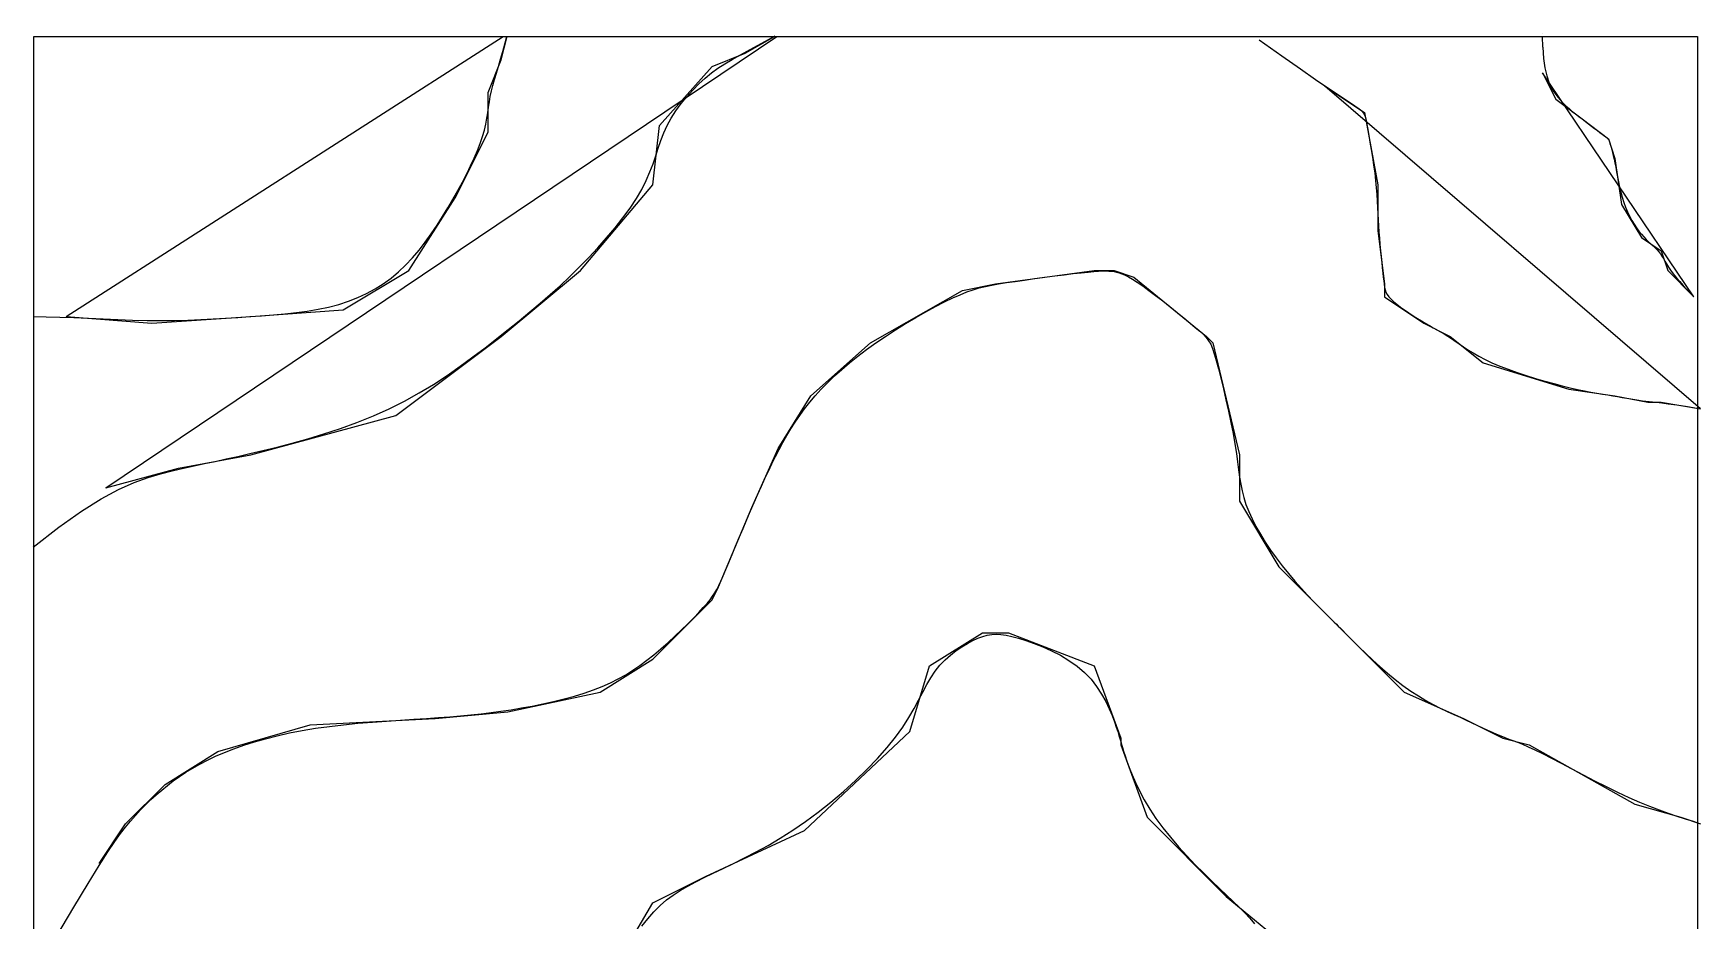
# Model space of a CAD drawing. Header units: metres. Extents: x -220 to 294, y -29 to 18.
# Drawn here: x 253.246 to 254.248, y 12.068 to 12.601 of the extents above; entities that cross this region are included whole.
import ezdxf

# ---------------------------------------------------------------- set-up
doc = ezdxf.new("R2010")
doc.units = ezdxf.units.M
doc.header["$MEASUREMENT"] = 0
doc.layers.add('Standart', color=7, linetype='Continuous')

msp = doc.modelspace()

# ---------------------------------------------------------------- linework, layer by layer
at = {"layer": 'Standart', "color": 178, "linetype": 'Continuous', "lineweight": -3}
for points in [[(253.2458, 12.5992), (254.2458, 12.5992)], [(253.2458, 11.5992), (253.2458, 12.5992)], [(254.2458, 12.5992), (254.2458, 11.5992)]]:
    msp.add_lwpolyline(points, dxfattribs=at)
at = {"layer": 'Standart', "color": 26, "linetype": 'Continuous', "lineweight": -3}
for points in [[(253.2653, 12.4308), (253.5279, 12.5992)], [(253.2891, 12.3279), (253.6924, 12.5992)], [(253.5268, 12.5852), (253.5303, 12.5992)], [(253.5292, 12.5954), (253.5302, 12.5992)], [(253.6733, 12.5892), (253.6909, 12.5992)], [(253.6833, 12.5951), (253.6914, 12.5996)], [(253.9822, 12.5971), (253.9958, 12.5876)], [(253.9822, 12.5971), (253.9822, 12.5971)], [(254.1525, 12.601), (254.1525, 12.601)], [(254.1527, 12.5928), (254.1526, 12.5992)], [(253.5264, 12.5855), (253.5278, 12.5902)], [(253.5278, 12.5902), (253.5292, 12.5954)], [(253.6535, 12.5812), (253.6733, 12.5892)], [(253.6655, 12.5854), (253.6705, 12.5882)], [(253.6705, 12.5882), (253.6764, 12.5914)], [(253.6764, 12.5914), (253.6833, 12.5951)], [(253.9958, 12.5876), (254.0071, 12.5798)], [(254.1527, 12.5928), (254.1532, 12.586)], [(254.1532, 12.586), (254.154, 12.5803)], [(253.5188, 12.5654), (253.5268, 12.5852)], [(253.5226, 12.5733), (253.5238, 12.5771)], [(253.5238, 12.5771), (253.525, 12.5811)], [(253.525, 12.5811), (253.5264, 12.5855)], [(253.6218, 12.5456), (253.6535, 12.5812)], [(253.6493, 12.5741), (253.6532, 12.5773)], [(253.6532, 12.5773), (253.657, 12.5801)], [(253.657, 12.5801), (253.6611, 12.5827)], [(253.6611, 12.5827), (253.6655, 12.5854)], [(254.0071, 12.5798), (254.0162, 12.5734)], [(254.2436, 12.4427), (254.1525, 12.5773)], [(254.1525, 12.5773), (254.1605, 12.5615)], [(254.154, 12.5803), (254.1551, 12.5756)], [(253.5201, 12.5631), (253.5208, 12.5664)], [(253.5208, 12.5664), (253.5216, 12.5698)], [(253.5216, 12.5698), (253.5226, 12.5733)], [(253.6382, 12.5629), (253.6418, 12.5669)], [(253.6418, 12.5669), (253.6455, 12.5707)], [(253.6455, 12.5707), (253.6493, 12.5741)], [(254.0162, 12.5734), (254.0236, 12.5684)], [(254.2476, 12.3754), (254.0218, 12.5694)], [(254.0218, 12.5694), (254.0456, 12.5535)], [(254.0236, 12.5684), (254.0293, 12.5645)], [(254.1551, 12.5756), (254.1564, 12.5717)], [(254.1564, 12.5717), (254.1578, 12.5685)], [(254.1578, 12.5685), (254.1594, 12.5658)], [(253.5187, 12.5533), (253.5191, 12.5566)], [(253.5188, 12.5417), (253.5188, 12.5654)], [(253.5191, 12.5566), (253.5196, 12.5599)], [(253.5196, 12.5599), (253.5201, 12.5631)], [(253.6317, 12.5545), (253.6348, 12.5588)], [(253.6348, 12.5588), (253.6382, 12.5629)], [(254.0293, 12.5645), (254.0338, 12.5615)], [(254.0338, 12.5615), (254.0371, 12.5592)], [(254.0371, 12.5592), (254.0397, 12.5575)], [(254.0397, 12.5575), (254.0416, 12.5562)], [(254.0416, 12.5562), (254.0431, 12.5551)], [(254.1594, 12.5658), (254.1611, 12.5634)], [(254.1605, 12.5615), (254.1763, 12.5496)], [(254.1611, 12.5634), (254.1629, 12.5613)], [(254.1629, 12.5613), (254.1647, 12.5593)], [(254.1647, 12.5593), (254.1666, 12.5575)], [(254.1666, 12.5575), (254.1685, 12.5558)], [(253.5166, 12.5429), (253.5175, 12.5465)], [(253.5175, 12.5465), (253.5181, 12.55)], [(253.5181, 12.55), (253.5187, 12.5533)], [(253.6264, 12.5456), (253.6289, 12.5501)], [(253.6289, 12.5501), (253.6317, 12.5545)], [(254.0431, 12.5551), (254.0442, 12.5541)], [(254.0442, 12.5541), (254.045, 12.5531)], [(254.045, 12.5531), (254.0456, 12.552)], [(254.0456, 12.5535), (254.0535, 12.51)], [(254.0456, 12.5535), (254.0456, 12.5535)], [(254.0456, 12.552), (254.0461, 12.5505)], [(254.0461, 12.5505), (254.0465, 12.5487)], [(254.0465, 12.5487), (254.0469, 12.5463)], [(254.0469, 12.5463), (254.0475, 12.5432)], [(254.1685, 12.5558), (254.1704, 12.5541)], [(254.1704, 12.5541), (254.1724, 12.5526)], [(254.1724, 12.5526), (254.1743, 12.5511)], [(254.1743, 12.5511), (254.1763, 12.5496)], [(254.1763, 12.5496), (254.1783, 12.5481)], [(254.1763, 12.5496), (254.1922, 12.5377)], [(254.1783, 12.5481), (254.1802, 12.5466)], [(254.1802, 12.5466), (254.1821, 12.5452)], [(253.499, 12.5021), (253.5188, 12.5417)], [(253.5141, 12.5349), (253.5155, 12.539)], [(253.5155, 12.539), (253.5166, 12.5429)], [(253.6178, 12.51), (253.6218, 12.5456)], [(253.6211, 12.5321), (253.6227, 12.5367)], [(253.6227, 12.5367), (253.6244, 12.5412)], [(253.6244, 12.5412), (253.6264, 12.5456)], [(254.0475, 12.5432), (254.0481, 12.5396)], [(254.0481, 12.5396), (254.0488, 12.5356)], [(254.1821, 12.5452), (254.1839, 12.5439)], [(254.1839, 12.5439), (254.1856, 12.5426)], [(254.1856, 12.5426), (254.1871, 12.5415)], [(254.1871, 12.5415), (254.1884, 12.5405)], [(254.1884, 12.5405), (254.1895, 12.5397)], [(254.1895, 12.5397), (254.1904, 12.539)], [(254.1904, 12.539), (254.191, 12.5385)], [(254.191, 12.5385), (254.1915, 12.5381)], [(254.1915, 12.5381), (254.1919, 12.5377)], [(254.1919, 12.5377), (254.1922, 12.5373)], [(254.1922, 12.5377), (254.1961, 12.5258)], [(254.1922, 12.5377), (254.1922, 12.5377)], [(254.1922, 12.5373), (254.1924, 12.5369)], [(254.1924, 12.5369), (254.1926, 12.5364)], [(254.1926, 12.5364), (254.1928, 12.5357)], [(253.5083, 12.5215), (253.5105, 12.5261)], [(253.5105, 12.5261), (253.5125, 12.5306)], [(253.5125, 12.5306), (253.5141, 12.5349)], [(253.618, 12.5227), (253.6196, 12.5275)], [(253.6196, 12.5275), (253.6211, 12.5321)], [(254.0488, 12.5356), (254.0496, 12.5312)], [(254.0496, 12.5312), (254.0503, 12.5266)], [(254.0503, 12.5266), (254.051, 12.5219)], [(254.1928, 12.5357), (254.1931, 12.5349)], [(254.1931, 12.5349), (254.1934, 12.5339)], [(254.1934, 12.5339), (254.1938, 12.5326)], [(254.1938, 12.5326), (254.1942, 12.5312)], [(254.1942, 12.5312), (254.1947, 12.5295)], [(254.1947, 12.5295), (254.1951, 12.5277)], [(254.1951, 12.5277), (254.1956, 12.5255)], [(253.5034, 12.5116), (253.506, 12.5166)], [(253.506, 12.5166), (253.5083, 12.5215)], [(253.6139, 12.5127), (253.6161, 12.5178)], [(253.6161, 12.5178), (253.618, 12.5227)], [(254.051, 12.5219), (254.0517, 12.5172)], [(254.0517, 12.5172), (254.0522, 12.5126)], [(254.1956, 12.5255), (254.1961, 12.5232)], [(254.1961, 12.5258), (254.2001, 12.4981)], [(254.1961, 12.5232), (254.1966, 12.5206)], [(254.1966, 12.5206), (254.1971, 12.5178)], [(254.1971, 12.5178), (254.1977, 12.5149)], [(253.4977, 12.5014), (253.5006, 12.5066)], [(253.5006, 12.5066), (253.5034, 12.5116)], [(253.5743, 12.4585), (253.6178, 12.51)], [(253.608, 12.5018), (253.6112, 12.5073)], [(253.6112, 12.5073), (253.6139, 12.5127)], [(254.0522, 12.5126), (254.0526, 12.5083)], [(254.0526, 12.5083), (254.053, 12.5042)], [(254.0535, 12.51), (254.0535, 12.4823)], [(254.1977, 12.5149), (254.1983, 12.5118)], [(254.1983, 12.5118), (254.1989, 12.5087)], [(254.1989, 12.5087), (254.1996, 12.5056)], [(253.4713, 12.4585), (253.499, 12.5021)], [(253.4915, 12.491), (253.4947, 12.4962)], [(253.4947, 12.4962), (253.4977, 12.5014)], [(253.5999, 12.4901), (253.6042, 12.496)], [(253.6042, 12.496), (253.608, 12.5018)], [(254.053, 12.5042), (254.0532, 12.5002)], [(254.0532, 12.5002), (254.0534, 12.4964)], [(254.0534, 12.4964), (254.0536, 12.4926)], [(254.1996, 12.5056), (254.2005, 12.5025)], [(254.2001, 12.4981), (254.212, 12.4783)], [(254.2005, 12.5025), (254.2014, 12.4994)], [(254.2014, 12.4994), (254.2024, 12.4965)], [(254.2024, 12.4965), (254.2036, 12.4938)], [(253.4882, 12.4858), (253.4915, 12.491)], [(253.5952, 12.4842), (253.5999, 12.4901)], [(254.0536, 12.4926), (254.0538, 12.489)], [(254.0538, 12.489), (254.054, 12.4853)], [(254.2036, 12.4938), (254.2048, 12.4911)], [(254.2048, 12.4911), (254.2062, 12.4886)], [(254.2062, 12.4886), (254.2076, 12.4863)], [(254.2076, 12.4863), (254.209, 12.4841)], [(253.4811, 12.4756), (253.4847, 12.4806)], [(253.4847, 12.4806), (253.4882, 12.4858)], [(253.5848, 12.4722), (253.5901, 12.4782)], [(253.5901, 12.4782), (253.5952, 12.4842)], [(254.0535, 12.4823), (254.0575, 12.4506)], [(254.054, 12.4853), (254.0542, 12.4816)], [(254.0542, 12.4816), (254.0545, 12.4779)], [(254.0545, 12.4779), (254.0548, 12.4741)], [(254.209, 12.4841), (254.2105, 12.4821)], [(254.2105, 12.4821), (254.212, 12.4803)], [(254.212, 12.4803), (254.2134, 12.4787)], [(254.212, 12.4783), (254.2238, 12.4704)], [(254.2134, 12.4787), (254.2149, 12.4772)], [(254.2149, 12.4772), (254.2163, 12.4758)], [(254.2163, 12.4758), (254.2177, 12.4745)], [(253.4693, 12.4618), (253.4734, 12.4662)], [(253.4734, 12.4662), (253.4774, 12.4708)], [(253.4774, 12.4708), (253.4811, 12.4756)], [(253.5736, 12.4605), (253.5793, 12.4663)], [(253.5793, 12.4663), (253.5848, 12.4722)], [(254.0548, 12.4741), (254.0551, 12.4704)], [(254.0551, 12.4704), (254.0555, 12.4669)], [(254.0555, 12.4669), (254.0559, 12.4634)], [(254.2177, 12.4745), (254.2191, 12.4733)], [(254.2191, 12.4733), (254.2203, 12.4721)], [(254.2203, 12.4721), (254.2215, 12.471)], [(254.2215, 12.471), (254.2225, 12.4697)], [(254.2225, 12.4697), (254.2235, 12.4685)], [(254.2235, 12.4685), (254.2243, 12.4671)], [(254.2238, 12.4704), (254.2278, 12.4585)], [(254.2243, 12.4671), (254.2252, 12.4657)], [(253.4317, 12.4348), (253.4713, 12.4585)], [(253.4605, 12.454), (253.465, 12.4578)], [(253.465, 12.4578), (253.4693, 12.4618)], [(253.5268, 12.4189), (253.5743, 12.4585)], [(253.5679, 12.4549), (253.5736, 12.4605)], [(253.8238, 12.4506), (253.8832, 12.4585)], [(253.8594, 12.4553), (253.8651, 12.456)], [(253.8651, 12.456), (253.8705, 12.4567)], [(253.8705, 12.4567), (253.8753, 12.4572)], [(253.8753, 12.4572), (253.8794, 12.4576)], [(253.8794, 12.4576), (253.8828, 12.458)], [(253.8828, 12.458), (253.8857, 12.4582)], [(253.8832, 12.4585), (253.8951, 12.4585)], [(253.8857, 12.4582), (253.8882, 12.4583)], [(253.8882, 12.4583), (253.8902, 12.4583)], [(253.8902, 12.4583), (253.892, 12.4582)], [(253.892, 12.4582), (253.8936, 12.4581)], [(253.8936, 12.4581), (253.8951, 12.4579)], [(253.8951, 12.4585), (253.907, 12.4546)], [(253.8951, 12.4579), (253.8966, 12.4576)], [(253.8966, 12.4576), (253.8982, 12.4572)], [(253.8982, 12.4572), (253.8998, 12.4566)], [(253.8998, 12.4566), (253.9017, 12.4558)], [(253.9017, 12.4558), (253.9038, 12.4547)], [(254.0559, 12.4634), (254.0562, 12.4602)], [(254.0562, 12.4602), (254.0566, 12.4572)], [(254.0566, 12.4572), (254.0568, 12.4546)], [(254.2252, 12.4657), (254.2261, 12.4641)], [(254.2261, 12.4641), (254.2271, 12.4625)], [(254.2271, 12.4625), (254.2282, 12.4606)], [(254.2278, 12.4585), (254.2436, 12.4427)], [(254.2282, 12.4606), (254.2295, 12.4587)], [(254.2295, 12.4587), (254.2311, 12.4565)], [(254.2311, 12.4565), (254.233, 12.4542)], [(253.4458, 12.4447), (253.4509, 12.4475)], [(253.4509, 12.4475), (253.4558, 12.4506)], [(253.4558, 12.4506), (253.4605, 12.454)], [(253.5562, 12.4441), (253.5621, 12.4494)], [(253.5621, 12.4494), (253.5679, 12.4549)], [(253.7486, 12.415), (253.804, 12.4466)], [(253.8025, 12.444), (253.8066, 12.4457)], [(253.804, 12.4466), (253.8238, 12.4506)], [(253.8066, 12.4457), (253.8103, 12.447)], [(253.8103, 12.447), (253.814, 12.4481)], [(253.814, 12.4481), (253.8177, 12.449)], [(253.8177, 12.449), (253.8216, 12.4498)], [(253.8216, 12.4498), (253.8257, 12.4505)], [(253.8257, 12.4505), (253.8304, 12.4513)], [(253.8304, 12.4513), (253.8356, 12.452)], [(253.8356, 12.452), (253.8413, 12.4528)], [(253.8413, 12.4528), (253.8473, 12.4537)], [(253.8473, 12.4537), (253.8533, 12.4545)], [(253.8533, 12.4545), (253.8594, 12.4553)], [(253.9038, 12.4547), (253.9062, 12.4533)], [(253.9062, 12.4533), (253.909, 12.4515)], [(253.907, 12.4546), (253.9506, 12.4189)], [(253.909, 12.4515), (253.9123, 12.4493)], [(253.9123, 12.4493), (253.916, 12.4466)], [(253.916, 12.4466), (253.92, 12.4435)], [(254.0568, 12.4546), (254.0571, 12.4523)], [(254.0571, 12.4523), (254.0573, 12.4503)], [(254.0573, 12.4503), (254.0575, 12.4485)], [(254.0575, 12.4506), (254.0575, 12.4427)], [(254.0575, 12.4485), (254.0579, 12.447)], [(254.0579, 12.447), (254.0584, 12.4455)], [(254.233, 12.4542), (254.235, 12.4519)], [(254.235, 12.4519), (254.2371, 12.4496)], [(254.2371, 12.4496), (254.2391, 12.4474)], [(254.2391, 12.4474), (254.2409, 12.4455)], [(253.4167, 12.4352), (253.423, 12.4365)], [(253.423, 12.4365), (253.4291, 12.4381)], [(253.4291, 12.4381), (253.4349, 12.44)], [(253.4349, 12.44), (253.4405, 12.4422)], [(253.4405, 12.4422), (253.4458, 12.4447)], [(253.5439, 12.4336), (253.5501, 12.4388)], [(253.5501, 12.4388), (253.5562, 12.4441)], [(253.7819, 12.4336), (253.7877, 12.4368)], [(253.7877, 12.4368), (253.7931, 12.4396)], [(253.7931, 12.4396), (253.7981, 12.442)], [(253.7981, 12.442), (253.8025, 12.444)], [(253.92, 12.4435), (253.9243, 12.4402)], [(253.9243, 12.4402), (253.9286, 12.4368)], [(253.9286, 12.4368), (253.9329, 12.4333)], [(254.0575, 12.4427), (254.0813, 12.4269)], [(254.0584, 12.4455), (254.0592, 12.4442)], [(254.0592, 12.4442), (254.0601, 12.4428)], [(254.0601, 12.4428), (254.0615, 12.4414)], [(254.0615, 12.4414), (254.0631, 12.4398)], [(254.0631, 12.4398), (254.0651, 12.4382)], [(254.0651, 12.4382), (254.0673, 12.4365)], [(254.0673, 12.4365), (254.0697, 12.4348)], [(254.2409, 12.4455), (254.2423, 12.444)], [(254.2423, 12.444), (254.2433, 12.443)], [(254.2433, 12.443), (254.2436, 12.4427)], [(254.2436, 12.4427), (254.2436, 12.4427)], [(253.2455, 12.4308), (253.2532, 12.4307)], [(253.2455, 12.4308), (253.2455, 12.4308)], [(253.2532, 12.4307), (253.2614, 12.4305)], [(253.2614, 12.4305), (253.2699, 12.4302)], [(253.2653, 12.4308), (253.3168, 12.4269)], [(253.2699, 12.4302), (253.2786, 12.4298)], [(253.2786, 12.4298), (253.2875, 12.4294)], [(253.2875, 12.4294), (253.2964, 12.429)], [(253.2964, 12.429), (253.3052, 12.4287)], [(253.3052, 12.4287), (253.3139, 12.4285)], [(253.3139, 12.4285), (253.3223, 12.4285)], [(253.3168, 12.4269), (253.3762, 12.4308)], [(253.3223, 12.4285), (253.3304, 12.4285)], [(253.3304, 12.4285), (253.3383, 12.4287)], [(253.3383, 12.4287), (253.3461, 12.429)], [(253.3461, 12.429), (253.3536, 12.4294)], [(253.3536, 12.4294), (253.3611, 12.4298)], [(253.3611, 12.4298), (253.3684, 12.4303)], [(253.3684, 12.4303), (253.3756, 12.4308)], [(253.3756, 12.4308), (253.3827, 12.4313)], [(253.3762, 12.4308), (253.4317, 12.4348)], [(253.3827, 12.4313), (253.3898, 12.4319)], [(253.3898, 12.4319), (253.3967, 12.4325)], [(253.3967, 12.4325), (253.4036, 12.4332)], [(253.4036, 12.4332), (253.4102, 12.4341)], [(253.4102, 12.4341), (253.4167, 12.4352)], [(253.5309, 12.423), (253.5375, 12.4283)], [(253.5375, 12.4283), (253.5439, 12.4336)], [(253.7637, 12.4228), (253.7698, 12.4266)], [(253.7698, 12.4266), (253.776, 12.4302)], [(253.776, 12.4302), (253.7819, 12.4336)], [(253.9329, 12.4333), (253.937, 12.43)], [(253.937, 12.43), (253.9407, 12.4269)], [(253.9407, 12.4269), (253.9439, 12.4242)], [(254.0697, 12.4348), (254.0722, 12.433)], [(254.0722, 12.433), (254.0748, 12.4313)], [(254.0748, 12.4313), (254.0774, 12.4297)], [(254.0774, 12.4297), (254.0799, 12.4282)], [(254.0799, 12.4282), (254.0824, 12.4267)], [(254.0813, 12.4269), (254.0971, 12.4189)], [(254.0824, 12.4267), (254.0847, 12.4254)], [(253.4634, 12.3714), (253.5268, 12.4189)], [(253.5171, 12.4121), (253.5241, 12.4176)], [(253.5241, 12.4176), (253.5309, 12.423)], [(253.7519, 12.415), (253.7577, 12.4189)], [(253.7577, 12.4189), (253.7637, 12.4228)], [(253.9439, 12.4242), (253.9466, 12.422)], [(253.9466, 12.422), (253.9488, 12.42)], [(253.9488, 12.42), (253.9505, 12.4182)], [(253.9505, 12.4182), (253.9519, 12.4163)], [(253.9506, 12.4189), (253.9545, 12.415)], [(253.9519, 12.4163), (253.9532, 12.4142)], [(254.0847, 12.4254), (254.0869, 12.4241)], [(254.0869, 12.4241), (254.0891, 12.4229)], [(254.0891, 12.4229), (254.0912, 12.4217)], [(254.0912, 12.4217), (254.0934, 12.4204)], [(254.0934, 12.4204), (254.0956, 12.419)], [(254.0956, 12.419), (254.0978, 12.4176)], [(254.0971, 12.4189), (254.1169, 12.4031)], [(254.0978, 12.4176), (254.1, 12.4161)], [(254.1, 12.4161), (254.1024, 12.4144)], [(253.5021, 12.401), (253.5097, 12.4066)], [(253.5097, 12.4066), (253.5171, 12.4121)], [(253.7129, 12.3833), (253.7486, 12.415)], [(253.7361, 12.4031), (253.7411, 12.4071)], [(253.7411, 12.4071), (253.7463, 12.411)], [(253.7463, 12.411), (253.7519, 12.415)], [(253.9532, 12.4142), (253.9542, 12.4116)], [(253.9542, 12.4116), (253.9553, 12.4084)], [(253.9545, 12.415), (253.9704, 12.3477)], [(253.9553, 12.4084), (253.9565, 12.4044)], [(254.1024, 12.4144), (254.105, 12.4127)], [(254.105, 12.4127), (254.1077, 12.4109)], [(254.1077, 12.4109), (254.1108, 12.409)], [(254.1108, 12.409), (254.1142, 12.407)], [(254.1142, 12.407), (254.118, 12.4051)], [(253.4942, 12.3955), (253.5021, 12.401)], [(253.7271, 12.3952), (253.7315, 12.3991)], [(253.7315, 12.3991), (253.7361, 12.4031)], [(253.9565, 12.4044), (253.9578, 12.3995)], [(253.9578, 12.3995), (253.9593, 12.3938)], [(254.1169, 12.4031), (254.1684, 12.3873)], [(254.118, 12.4051), (254.1222, 12.4031)], [(254.1222, 12.4031), (254.1269, 12.4011)], [(254.1269, 12.4011), (254.1319, 12.3992)], [(254.1319, 12.3992), (254.1373, 12.3973)], [(254.1373, 12.3973), (254.1428, 12.3954)], [(253.4775, 12.385), (253.486, 12.3901)], [(253.486, 12.3901), (253.4942, 12.3955)], [(253.7155, 12.3833), (253.7191, 12.3873)], [(253.7191, 12.3873), (253.723, 12.3912)], [(253.723, 12.3912), (253.7271, 12.3952)], [(253.9593, 12.3938), (253.9608, 12.3875)], [(253.9608, 12.3875), (253.9623, 12.3808)], [(254.1428, 12.3954), (254.1484, 12.3937)], [(254.1484, 12.3937), (254.1539, 12.3921)], [(254.1539, 12.3921), (254.1593, 12.3906)], [(254.1593, 12.3906), (254.1644, 12.3892)], [(254.1644, 12.3892), (254.1692, 12.3881)], [(254.1684, 12.3873), (254.1961, 12.3833)], [(254.1692, 12.3881), (254.1736, 12.3871)], [(254.1736, 12.3871), (254.1777, 12.3863)], [(254.1777, 12.3863), (254.1816, 12.3855)], [(253.4594, 12.3754), (253.4686, 12.38)], [(253.4686, 12.38), (253.4775, 12.385)], [(253.6931, 12.3516), (253.7129, 12.3833)], [(253.7091, 12.3754), (253.7122, 12.3794)], [(253.7122, 12.3794), (253.7155, 12.3833)], [(253.9623, 12.3808), (253.9639, 12.374)], [(254.1816, 12.3855), (254.1852, 12.3849)], [(254.1852, 12.3849), (254.1886, 12.3843)], [(254.1886, 12.3843), (254.1918, 12.3838)], [(254.1918, 12.3838), (254.1948, 12.3833)], [(254.1948, 12.3833), (254.1977, 12.3828)], [(254.1961, 12.3833), (254.2159, 12.3794)], [(254.1977, 12.3828), (254.2005, 12.3823)], [(254.2005, 12.3823), (254.2032, 12.3819)], [(254.2032, 12.3819), (254.2057, 12.3814)], [(254.2057, 12.3814), (254.2081, 12.381)], [(254.2081, 12.381), (254.2104, 12.3806)], [(254.2104, 12.3806), (254.2126, 12.3803)], [(254.2126, 12.3803), (254.2146, 12.38)], [(254.2146, 12.38), (254.2166, 12.3798)], [(254.2159, 12.3794), (254.2238, 12.3794)], [(254.2166, 12.3798), (254.2186, 12.3796)], [(254.2186, 12.3796), (254.2211, 12.3793)], [(254.2211, 12.3793), (254.2242, 12.3789)], [(254.2238, 12.3794), (254.2476, 12.3754)], [(254.2242, 12.3789), (254.2281, 12.3784)], [(254.2281, 12.3784), (254.2332, 12.3777)], [(254.2332, 12.3777), (254.2396, 12.3767)], [(254.2396, 12.3767), (254.2476, 12.3754)], [(253.3762, 12.3477), (253.4634, 12.3714)], [(253.4301, 12.3636), (253.44, 12.3672)], [(253.44, 12.3672), (253.4499, 12.3711)], [(253.4499, 12.3711), (253.4594, 12.3754)], [(253.7008, 12.3634), (253.7034, 12.3674)], [(253.7034, 12.3674), (253.7062, 12.3714)], [(253.7062, 12.3714), (253.7091, 12.3754)], [(253.9639, 12.374), (253.9653, 12.3671)], [(253.9653, 12.3671), (253.9666, 12.3605)], [(253.401, 12.3548), (253.4105, 12.3574)], [(253.4105, 12.3574), (253.4202, 12.3604)], [(253.4202, 12.3604), (253.4301, 12.3636)], [(253.696, 12.3552), (253.6984, 12.3593)], [(253.6984, 12.3593), (253.7008, 12.3634)], [(253.9666, 12.3605), (253.9677, 12.3543)], [(253.3327, 12.3398), (253.3762, 12.3477)], [(253.3615, 12.3453), (253.3684, 12.3468)], [(253.3684, 12.3468), (253.3757, 12.3485)], [(253.3757, 12.3485), (253.3835, 12.3503)], [(253.3835, 12.3503), (253.392, 12.3524)], [(253.392, 12.3524), (253.401, 12.3548)], [(253.6773, 12.316), (253.6931, 12.3516)], [(253.6894, 12.3424), (253.6916, 12.3467)], [(253.6916, 12.3467), (253.6938, 12.351)], [(253.6938, 12.351), (253.696, 12.3552)], [(253.9677, 12.3543), (253.9686, 12.3486)], [(253.9686, 12.3486), (253.9693, 12.3435)], [(253.9704, 12.3477), (253.9704, 12.32)], [(253.2891, 12.3279), (253.3327, 12.3398)], [(253.3145, 12.3341), (253.322, 12.3364)], [(253.322, 12.3364), (253.329, 12.3381)], [(253.329, 12.3381), (253.3357, 12.3397)], [(253.3357, 12.3397), (253.3421, 12.3411)], [(253.3421, 12.3411), (253.3485, 12.3425)], [(253.3485, 12.3425), (253.3549, 12.3438)], [(253.3549, 12.3438), (253.3615, 12.3453)], [(253.6852, 12.3335), (253.6873, 12.338)], [(253.6873, 12.338), (253.6894, 12.3424)], [(253.9693, 12.3435), (253.9699, 12.3388)], [(253.9699, 12.3388), (253.9705, 12.3344)], [(253.2863, 12.3213), (253.2968, 12.3269)], [(253.2968, 12.3269), (253.3061, 12.3311)], [(253.3061, 12.3311), (253.3145, 12.3341)], [(253.681, 12.3241), (253.6831, 12.3289)], [(253.6831, 12.3289), (253.6852, 12.3335)], [(253.9705, 12.3344), (253.9712, 12.3302)], [(253.9712, 12.3302), (253.972, 12.3262)], [(253.972, 12.3262), (253.973, 12.3221)], [(253.2744, 12.3138), (253.2863, 12.3213)], [(253.6574, 12.2685), (253.6773, 12.316)], [(253.6766, 12.314), (253.6788, 12.3191)], [(253.6788, 12.3191), (253.681, 12.3241)], [(253.9704, 12.32), (253.9941, 12.2804)], [(253.973, 12.3221), (253.9743, 12.318)], [(253.9743, 12.318), (253.976, 12.3137)], [(253.2609, 12.3043), (253.2744, 12.3138)], [(253.6721, 12.3034), (253.6743, 12.3088)], [(253.6743, 12.3088), (253.6766, 12.314)], [(253.976, 12.3137), (253.978, 12.3092)], [(253.978, 12.3092), (253.9803, 12.3047)], [(253.2455, 12.2923), (253.2609, 12.3043)], [(253.6676, 12.2928), (253.6698, 12.2981)], [(253.6698, 12.2981), (253.6721, 12.3034)], [(253.9803, 12.3047), (253.983, 12.3)], [(253.983, 12.3), (253.9859, 12.2953)], [(253.2455, 12.2923), (253.2455, 12.2923)], [(253.6635, 12.2831), (253.6655, 12.2878)], [(253.6655, 12.2878), (253.6676, 12.2928)], [(253.9859, 12.2953), (253.9891, 12.2905)], [(253.9891, 12.2905), (253.9925, 12.2858)], [(253.9925, 12.2858), (253.9961, 12.281)], [(253.6601, 12.2751), (253.6617, 12.2789)], [(253.6617, 12.2789), (253.6635, 12.2831)], [(253.9941, 12.2804), (254.0298, 12.2448)], [(253.9961, 12.281), (253.9999, 12.2764)], [(253.9999, 12.2764), (254.0038, 12.2718)], [(253.6535, 12.2606), (253.6574, 12.2685)], [(253.6551, 12.2648), (253.6563, 12.2669)], [(253.6563, 12.2669), (253.6575, 12.2692)], [(253.6575, 12.2692), (253.6587, 12.2719)], [(253.6587, 12.2719), (253.6601, 12.2751)], [(254.0038, 12.2718), (254.0077, 12.2675)], [(254.0077, 12.2675), (254.0114, 12.2634)], [(253.6178, 12.225), (253.6535, 12.2606)], [(253.6455, 12.253), (253.6482, 12.256)], [(253.6482, 12.256), (253.6505, 12.2585)], [(253.6505, 12.2585), (253.6523, 12.2607)], [(253.6523, 12.2607), (253.6538, 12.2628)], [(253.6538, 12.2628), (253.6551, 12.2648)], [(254.0114, 12.2634), (254.015, 12.2596)], [(254.015, 12.2596), (254.0184, 12.2562)], [(254.0184, 12.2562), (254.0213, 12.2532)], [(253.6351, 12.2425), (253.6389, 12.2462)], [(253.6389, 12.2462), (253.6424, 12.2498)], [(253.6424, 12.2498), (253.6455, 12.253)], [(254.0213, 12.2532), (254.0238, 12.2507)], [(254.0238, 12.2507), (254.0258, 12.2487)], [(254.0258, 12.2487), (254.0274, 12.2472)], [(254.0274, 12.2472), (254.0287, 12.2459)], [(254.0287, 12.2459), (254.0298, 12.2447)], [(253.627, 12.2349), (253.6311, 12.2387)], [(253.6311, 12.2387), (253.6351, 12.2425)], [(253.7842, 12.221), (253.8159, 12.2408)], [(253.8069, 12.2344), (253.8102, 12.2361)], [(253.8102, 12.2361), (253.8132, 12.2375)], [(253.8132, 12.2375), (253.8161, 12.2386)], [(253.8159, 12.2408), (253.8317, 12.2408)], [(253.8161, 12.2386), (253.8188, 12.2394)], [(253.8188, 12.2394), (253.8215, 12.2398)], [(253.8215, 12.2398), (253.8242, 12.24)], [(253.8242, 12.24), (253.8271, 12.2398)], [(253.8271, 12.2398), (253.8302, 12.2394)], [(253.8302, 12.2394), (253.8337, 12.2386)], [(253.8317, 12.2408), (253.8832, 12.221)], [(253.8337, 12.2386), (253.8377, 12.2375)], [(253.8377, 12.2375), (253.8421, 12.2361)], [(253.8421, 12.2361), (253.847, 12.2344)], [(254.0298, 12.2448), (254.0694, 12.2052)], [(254.0298, 12.2448), (254.0298, 12.2448)], [(254.0298, 12.2447), (254.0311, 12.2435)], [(254.0311, 12.2435), (254.0325, 12.2421)], [(254.0325, 12.2421), (254.0342, 12.2403)], [(254.0342, 12.2403), (254.0364, 12.2382)], [(254.0364, 12.2382), (254.0391, 12.2354)], [(254.0391, 12.2354), (254.0424, 12.2321)], [(253.6143, 12.2243), (253.6185, 12.2276)], [(253.6185, 12.2276), (253.6227, 12.2312)], [(253.6227, 12.2312), (253.627, 12.2349)], [(253.7935, 12.2245), (253.7967, 12.2274)], [(253.7967, 12.2274), (253.8001, 12.2301)], [(253.8001, 12.2301), (253.8035, 12.2324)], [(253.8035, 12.2324), (253.8069, 12.2344)], [(253.847, 12.2344), (253.8522, 12.2324)], [(253.8522, 12.2324), (253.8575, 12.23)], [(253.8575, 12.23), (253.8628, 12.2273)], [(253.8628, 12.2273), (253.8679, 12.2242)], [(254.0424, 12.2321), (254.0462, 12.2285)], [(254.0462, 12.2285), (254.0503, 12.2246)], [(253.5862, 12.2052), (253.6178, 12.225)], [(253.5971, 12.2131), (253.6016, 12.2156)], [(253.6016, 12.2156), (253.6059, 12.2183)], [(253.6059, 12.2183), (253.6101, 12.2211)], [(253.6101, 12.2211), (253.6143, 12.2243)], [(253.7723, 12.1814), (253.7842, 12.221)], [(253.7849, 12.2138), (253.7875, 12.2177)], [(253.7875, 12.2177), (253.7904, 12.2213)], [(253.7904, 12.2213), (253.7935, 12.2245)], [(253.8679, 12.2242), (253.8728, 12.2208)], [(253.8728, 12.2208), (253.8773, 12.217)], [(253.8773, 12.217), (253.8812, 12.2129)], [(253.8832, 12.221), (253.8991, 12.1775)], [(254.0503, 12.2246), (254.0547, 12.2206)], [(254.0547, 12.2206), (254.0593, 12.2166)], [(254.0593, 12.2166), (254.064, 12.2128)], [(253.5766, 12.2046), (253.5822, 12.2065)], [(253.5822, 12.2065), (253.5875, 12.2085)], [(253.5875, 12.2085), (253.5924, 12.2107)], [(253.5924, 12.2107), (253.5971, 12.2131)], [(253.7801, 12.2052), (253.7825, 12.2097)], [(253.7825, 12.2097), (253.7849, 12.2138)], [(253.8812, 12.2129), (253.8846, 12.2085)], [(253.8846, 12.2085), (253.8876, 12.204)], [(254.064, 12.2128), (254.0687, 12.2091)], [(254.0687, 12.2091), (254.0734, 12.2058)], [(254.0734, 12.2058), (254.078, 12.2029)], [(253.5307, 12.1933), (253.5862, 12.2052)], [(253.5327, 12.1946), (253.539, 12.1957)], [(253.539, 12.1957), (253.5453, 12.1968)], [(253.5453, 12.1968), (253.5518, 12.1981)], [(253.5518, 12.1981), (253.5582, 12.1996)], [(253.5582, 12.1996), (253.5645, 12.2011)], [(253.5645, 12.2011), (253.5707, 12.2028)], [(253.5707, 12.2028), (253.5766, 12.2046)], [(253.7717, 12.1899), (253.7749, 12.1953)], [(253.7749, 12.1953), (253.7776, 12.2004)], [(253.7776, 12.2004), (253.7801, 12.2052)], [(253.8876, 12.204), (253.8901, 12.1996)], [(253.8901, 12.1996), (253.8922, 12.1952)], [(253.8922, 12.1952), (253.8939, 12.1911)], [(254.0694, 12.2052), (254.105, 12.1893)], [(254.078, 12.2029), (254.0825, 12.2002)], [(254.0825, 12.2002), (254.0869, 12.1978)], [(254.0869, 12.1978), (254.0911, 12.1956)], [(254.0911, 12.1956), (254.0953, 12.1936)], [(253.3564, 12.1695), (253.4119, 12.1854)], [(253.4119, 12.1854), (253.4871, 12.1893)], [(253.4235, 12.1845), (253.432, 12.1855)], [(253.432, 12.1855), (253.4406, 12.1864)], [(253.4406, 12.1864), (253.4493, 12.1871)], [(253.4493, 12.1871), (253.4578, 12.1877)], [(253.4578, 12.1877), (253.4661, 12.1883)], [(253.4661, 12.1883), (253.4742, 12.1888)], [(253.4742, 12.1888), (253.4819, 12.1893)], [(253.4819, 12.1893), (253.489, 12.1898)], [(253.4871, 12.1893), (253.5307, 12.1933)], [(253.489, 12.1898), (253.4958, 12.1903)], [(253.4958, 12.1903), (253.5023, 12.1909)], [(253.5023, 12.1909), (253.5085, 12.1915)], [(253.5085, 12.1915), (253.5146, 12.1921)], [(253.5146, 12.1921), (253.5206, 12.1929)], [(253.5206, 12.1929), (253.5266, 12.1937)], [(253.5266, 12.1937), (253.5327, 12.1946)], [(253.7681, 12.1841), (253.7717, 12.1899)], [(253.8939, 12.1911), (253.8953, 12.1873)], [(253.8953, 12.1873), (253.8964, 12.1841)], [(254.0953, 12.1936), (254.0992, 12.1918)], [(254.0992, 12.1918), (254.103, 12.19)], [(254.103, 12.19), (254.1067, 12.1883)], [(254.105, 12.1893), (254.1288, 12.1775)], [(254.1067, 12.1883), (254.1101, 12.1867)], [(254.1101, 12.1867), (254.1134, 12.1851)], [(253.372, 12.1732), (253.3784, 12.1752)], [(253.3784, 12.1752), (253.3851, 12.1771)], [(253.3851, 12.1771), (253.3921, 12.1789)], [(253.3921, 12.1789), (253.3995, 12.1806)], [(253.3995, 12.1806), (253.4072, 12.1821)], [(253.4072, 12.1821), (253.4152, 12.1834)], [(253.4152, 12.1834), (253.4235, 12.1845)], [(253.709, 12.122), (253.7723, 12.1814)], [(253.7587, 12.1718), (253.7637, 12.1781)], [(253.7637, 12.1781), (253.7681, 12.1841)], [(253.8964, 12.1841), (253.8973, 12.1814)], [(253.8973, 12.1814), (253.898, 12.1791)], [(253.898, 12.1791), (253.8986, 12.1772)], [(253.8986, 12.1772), (253.8991, 12.1755)], [(253.8991, 12.1775), (253.8991, 12.1735)], [(253.8991, 12.1755), (253.8996, 12.1737)], [(254.1134, 12.1851), (254.1165, 12.1836)], [(254.1165, 12.1836), (254.1194, 12.1823)], [(254.1194, 12.1823), (254.1223, 12.181)], [(254.1223, 12.181), (254.1249, 12.1798)], [(254.1249, 12.1798), (254.1275, 12.1788)], [(254.1275, 12.1788), (254.1299, 12.1778)], [(254.1288, 12.1775), (254.1446, 12.1735)], [(254.1299, 12.1778), (254.1323, 12.1769)], [(254.1323, 12.1769), (254.1348, 12.176)], [(254.1348, 12.176), (254.1375, 12.175)], [(253.3248, 12.1497), (253.3564, 12.1695)], [(253.3502, 12.1643), (253.3551, 12.1666)], [(253.3551, 12.1666), (253.3604, 12.1689)], [(253.3604, 12.1689), (253.366, 12.1711)], [(253.366, 12.1711), (253.372, 12.1732)], [(253.7465, 12.1586), (253.7529, 12.1653)], [(253.7529, 12.1653), (253.7587, 12.1718)], [(253.8991, 12.1735), (253.9149, 12.13)], [(253.8996, 12.1737), (253.9001, 12.1718)], [(253.9001, 12.1718), (253.9008, 12.1696)], [(253.9008, 12.1696), (253.9017, 12.1669)], [(253.9017, 12.1669), (253.9028, 12.1636)], [(254.1375, 12.175), (254.1406, 12.1738)], [(254.1406, 12.1738), (254.144, 12.1723)], [(254.144, 12.1723), (254.148, 12.1705)], [(254.1446, 12.1735), (254.208, 12.1379)], [(254.148, 12.1705), (254.1526, 12.1682)], [(254.1526, 12.1682), (254.1579, 12.1655)], [(254.1579, 12.1655), (254.1638, 12.1624)], [(253.3333, 12.1544), (253.3372, 12.157)], [(253.3372, 12.157), (253.3413, 12.1595)], [(253.3413, 12.1595), (253.3456, 12.1619)], [(253.3456, 12.1619), (253.3502, 12.1643)], [(253.7396, 12.152), (253.7465, 12.1586)], [(253.9028, 12.1636), (253.9042, 12.1598)], [(253.9042, 12.1598), (253.9059, 12.1555)], [(253.9059, 12.1555), (253.908, 12.1508)], [(254.1638, 12.1624), (254.1701, 12.1591)], [(254.1701, 12.1591), (254.1769, 12.1555)], [(254.1769, 12.1555), (254.1838, 12.1519)], [(253.301, 12.126), (253.3248, 12.1497)], [(253.3194, 12.1435), (253.3227, 12.1463)], [(253.3227, 12.1463), (253.3261, 12.1491)], [(253.3261, 12.1491), (253.3296, 12.1518)], [(253.3296, 12.1518), (253.3333, 12.1544)], [(253.7249, 12.1391), (253.7324, 12.1454)], [(253.7324, 12.1454), (253.7396, 12.152)], [(253.908, 12.1508), (253.9104, 12.1458)], [(253.9104, 12.1458), (253.9132, 12.1405)], [(254.1838, 12.1519), (254.1908, 12.1484)], [(254.1908, 12.1484), (254.1977, 12.145)], [(253.31, 12.1344), (253.313, 12.1375)], [(253.313, 12.1375), (253.3162, 12.1406)], [(253.3162, 12.1406), (253.3194, 12.1435)], [(253.7173, 12.133), (253.7249, 12.1391)], [(253.9132, 12.1405), (253.9165, 12.1349)], [(254.1977, 12.145), (254.2044, 12.1418)], [(254.2044, 12.1418), (254.2108, 12.139)], [(254.208, 12.1379), (254.2357, 12.13)], [(254.2108, 12.139), (254.2168, 12.1366)], [(254.2168, 12.1366), (254.2226, 12.1344)], [(253.2851, 12.1022), (253.301, 12.126)], [(253.301, 12.124), (253.304, 12.1276)], [(253.304, 12.1276), (253.307, 12.1311)], [(253.307, 12.1311), (253.31, 12.1344)], [(253.702, 12.1221), (253.7096, 12.1273)], [(253.7096, 12.1273), (253.7173, 12.133)], [(253.9149, 12.13), (253.9624, 12.0824)], [(253.9165, 12.1349), (253.9202, 12.1293)], [(253.9202, 12.1293), (253.9244, 12.1236)], [(254.2226, 12.1344), (254.2281, 12.1324)], [(254.2281, 12.1324), (254.2333, 12.1307)], [(254.2333, 12.1307), (254.2383, 12.129)], [(254.2357, 12.13), (254.2476, 12.126)], [(254.2383, 12.129), (254.2431, 12.1275)], [(254.2431, 12.1275), (254.2476, 12.126)], [(253.2904, 12.1092), (253.2946, 12.1154)], [(253.2946, 12.1154), (253.298, 12.1201)], [(253.298, 12.1201), (253.301, 12.124)], [(253.6495, 12.0943), (253.709, 12.122)], [(253.6871, 12.113), (253.6944, 12.1174)], [(253.6944, 12.1174), (253.702, 12.1221)], [(253.9244, 12.1236), (253.929, 12.1179)], [(253.929, 12.1179), (253.9338, 12.1122)], [(253.2851, 12.101), (253.2904, 12.1092)], [(253.6663, 12.1022), (253.673, 12.1055)], [(253.673, 12.1055), (253.6799, 12.1091)], [(253.6799, 12.1091), (253.6871, 12.113)], [(253.9338, 12.1122), (253.9388, 12.1067)], [(253.9388, 12.1067), (253.9439, 12.1014)], [(253.2784, 12.0901), (253.2851, 12.101)], [(253.6487, 12.0937), (253.6542, 12.0963)], [(253.6542, 12.0963), (253.6601, 12.0991)], [(253.6601, 12.0991), (253.6663, 12.1022)], [(253.9439, 12.1014), (253.949, 12.0963)], [(253.949, 12.0963), (253.9538, 12.0915)], [(253.2698, 12.0759), (253.2784, 12.0901)], [(253.6178, 12.0785), (253.6495, 12.0943)], [(253.6301, 12.0832), (253.6343, 12.086)], [(253.6343, 12.086), (253.6388, 12.0886)], [(253.6388, 12.0886), (253.6436, 12.0911)], [(253.6436, 12.0911), (253.6487, 12.0937)], [(253.9538, 12.0915), (253.9585, 12.0871)], [(253.9585, 12.0871), (253.9627, 12.0831)], [(253.259, 12.0577), (253.2698, 12.0759)], [(253.5901, 12.031), (253.6178, 12.0785)], [(253.6185, 12.0732), (253.6223, 12.0769)], [(253.6223, 12.0769), (253.6261, 12.0803)], [(253.6261, 12.0803), (253.6301, 12.0832)], [(253.9624, 12.0824), (253.9862, 12.0626)], [(253.9627, 12.0831), (253.9667, 12.0794)], [(253.9667, 12.0794), (253.9703, 12.0759)], [(253.9703, 12.0759), (253.9736, 12.0726)], [(253.6112, 12.0644), (253.6148, 12.069)], [(253.6148, 12.069), (253.6185, 12.0732)], [(253.9736, 12.0726), (253.9766, 12.0694)], [(253.9766, 12.0694), (253.9794, 12.066)]]:
    msp.add_lwpolyline(points, dxfattribs=at)

doc.saveas('drawing.dxf')
